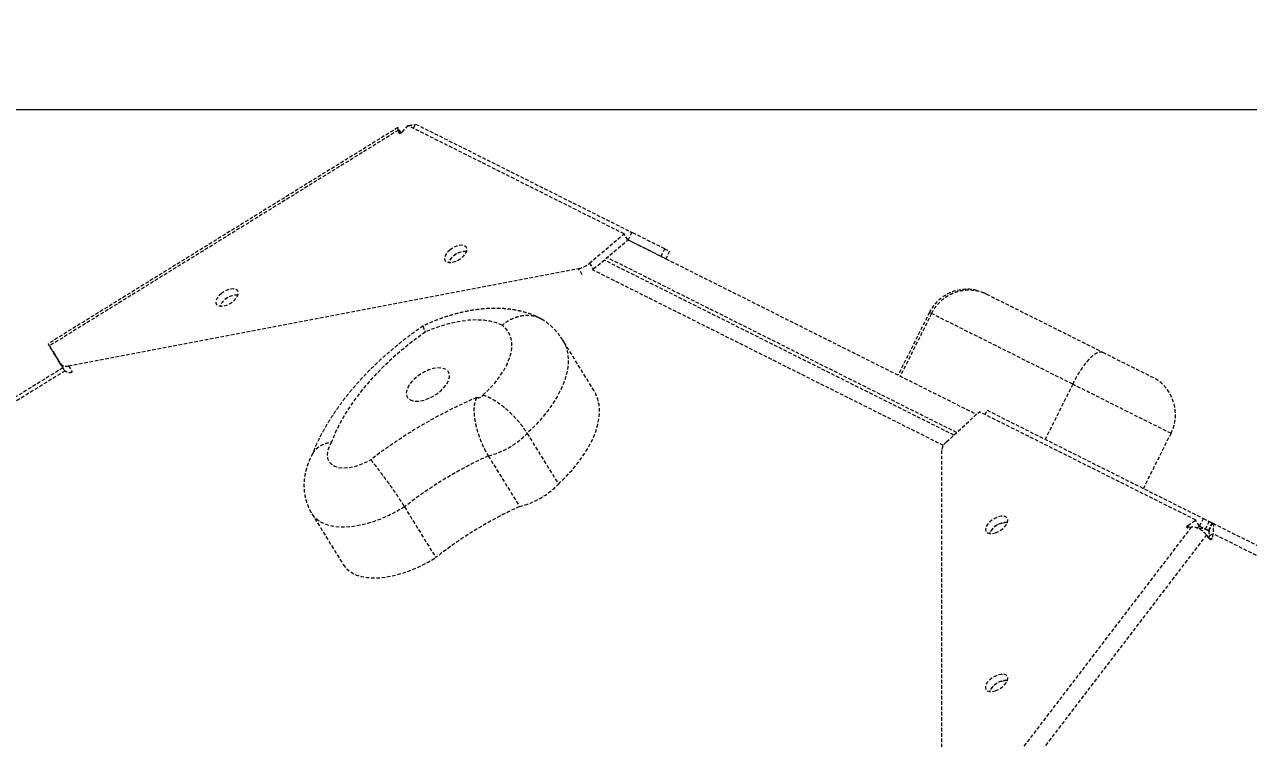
# Model space of a CAD drawing. Header units: millimetres. Extents: x -3960 to 3430, y -2884 to 2225.
# Drawn here: x -1320.3 to -883, y 505.4 to 760.3 of the extents above; entities that cross this region are included whole.
import ezdxf

# ---------------------------------------------------------------- set-up
doc = ezdxf.new("R2010")
doc.units = ezdxf.units.MM
doc.linetypes.add('HIDDEN', pattern=[1.905, 1.27, -0.635])
for name, color, linetype in [('DIKOM_ОБЪЕКТ', 7, 'Continuous'), ('DIKOM_РАЗМЕР_ЗОНА', 7, 'Continuous'), ('DIKOM_РАЗМЕР_ОБЪЕКТА', 7, 'Continuous')]:
    doc.layers.add(name, color=color, linetype=linetype)
doc.styles.add('style1', font='arialbd.ttf', dxfattribs={"width": 0.8})
doc.dimstyles.new('1-50', dxfattribs={"dimtxt": 300, "dimasz": 200, "dimexe": 100, "dimexo": 0, "dimgap": 100, "dimtad": 1, "dimtxsty": 'style1', "dimcen": 200, "dimclrd": 7, "dimclre": 7, "dimclrt": 7, "dimadec": 1, "dimazin": 2, "dimtfac": 1, "dimtmove": 0, "dimatfit": 2, "dimfxl": 0, "dimlwd": 25, "dimlwe": 18, "dimarcsym": 0})

# ---------------------------------------------------------------- blocks, each defined once
blk = doc.blocks.new('*D2')
at = {"layer": 'Defpoints', "color": 0, "transparency": 16777216}
for p in [(1188.61, 729.83), (-1925.03, -767.19), (1470.26, -767.19)]:
    blk.add_point(p, dxfattribs=at)
at = {"layer": 'DIKOM_РАЗМЕР_ОБЪЕКТА', "color": 7, "lineweight": 18, "transparency": 16777216}
for p, q in [((1188.61, 729.83), (-2025.03, 729.83)), ((1470.26, -767.19), (-2025.03, -767.19))]:
    blk.add_line(p, q, dxfattribs=at)
at = {"layer": 'DIKOM_РАЗМЕР_ОБЪЕКТА', "color": 7, "lineweight": 25, "transparency": 16777216}
blk.add_line((-1925.03, 529.83), (-1925.03, -567.19), dxfattribs=at)
at = {"layer": 'DIKOM_РАЗМЕР_ОБЪЕКТА', "color": 7, "transparency": 16777216}
for points in [[(-1958.36, 529.83), (-1891.69, 529.83), (-1925.03, 729.83)], [(-1958.36, -567.19), (-1891.69, -567.19), (-1925.03, -767.19)]]:
    blk.add_solid(points, dxfattribs=at)
at = {"layer": 'DIKOM_РАЗМЕР_ОБЪЕКТА', "color": 7, "transparency": 16777216, "insert": (-2178.2, -18.68), "char_height": 300, "attachment_point": 5, "rotation": 90, "style": 'style1'}
blk.add_mtext('{\\fArial|b0|i0|c204|p34;1500}', dxfattribs=at)
blk = doc.blocks.new('*D3')
at = {"layer": 'Defpoints', "color": 0, "transparency": 16777216}
for p in [(1049.1, 2224.81), (-3510.19, -2267.17), (1391.3, -2267.17)]:
    blk.add_point(p, dxfattribs=at)
at = {"layer": 'DIKOM_РАЗМЕР_ЗОНА', "color": 7, "lineweight": 18, "transparency": 16777216}
for p, q in [((1049.1, 2224.81), (-3610.19, 2224.81)), ((1391.3, -2267.17), (-3610.19, -2267.17))]:
    blk.add_line(p, q, dxfattribs=at)
at = {"layer": 'DIKOM_РАЗМЕР_ЗОНА', "color": 7, "lineweight": 25, "transparency": 16777216}
blk.add_line((-3510.19, 2024.81), (-3510.19, -2067.17), dxfattribs=at)
at = {"layer": 'DIKOM_РАЗМЕР_ЗОНА', "color": 7, "transparency": 16777216}
for points in [[(-3543.52, 2024.81), (-3476.86, 2024.81), (-3510.19, 2224.81)], [(-3543.52, -2067.17), (-3476.86, -2067.17), (-3510.19, -2267.17)]]:
    blk.add_solid(points, dxfattribs=at)
at = {"layer": 'DIKOM_РАЗМЕР_ЗОНА', "color": 7, "transparency": 16777216, "insert": (-3763.36, -99.6), "char_height": 300, "attachment_point": 5, "rotation": 90, "style": 'style1'}
blk.add_mtext('{\\fArial|b0|i0|c204|p34;4500}', dxfattribs=at)

msp = doc.modelspace()

# ---------------------------------------------------------------- linework, layer by layer
at = {"layer": 'DIKOM_ОБЪЕКТ', "color": 7, "linetype": 'HIDDEN', "lineweight": 15}
for p, q in [((-1186.85561, 723.47122), (-1311.82683, 646.28987)), ((-1186.66383, 722.53615), (-1311.35578, 645.52729)), ((-1185.72394, 721.59488), (-1186.87513, 723.45888)), ((-1186.49704, 721.66139), (-1186.66383, 722.53615)), ((-1186.00553, 721.47022), (-1186.66383, 722.53615)), ((-1186.39456, 721.49546), (-1186.49704, 721.66139)), ((-1185.39229, 721.87222), (-1184.41406, 722.96517)), ((-1185.39204, 721.87181), (-1185.39229, 721.87222)), ((-1183.3037, 724.20537), (-1185.3919, 721.87204)), ((-1106.04042, 685.53538), (-1183.3037, 724.20537)), ((-1181.30092, 723.20296), (-1180.53508, 724.73317)), ((-1180.53508, 724.73317), (-1103.27181, 686.06318)), ((-1118.4107, 675.04818), (-1106.04042, 685.53538)), ((-1116.93119, 672.99458), (-1104.69957, 683.36419)), ((-1104.69957, 683.36419), (-1106.04042, 685.53538)), ((-1104.75213, 683.44928), (-1104.61451, 683.38044)), ((-1104.75075, 683.44705), (-980.12861, 621.08849)), ((-1103.27181, 686.06318), (-1104.61451, 683.38044)), ((-1092.85266, 677.49367), (-1104.61451, 683.38044)), ((-1103.3589, 682.75199), (-1103.42241, 682.7824)), ((-1091.50996, 680.17642), (-1103.27181, 686.06318)), ((-1092.85266, 677.49367), (-1091.50996, 680.17642)), ((-1089.78966, 679.31543), (-1091.13239, 676.63267)), ((-1118.4107, 675.04818), (-1117.07361, 672.88308)), ((-988.22492, 613.66583), (-1113.16794, 676.18498)), ((-987.22996, 614.57801), (-1112.12203, 677.07166)), ((-1304.52234, 638.38563), (-1122.29619, 673.11854)), ((-1120.96141, 670.95718), (-1122.29619, 673.11854)), ((-991.97099, 609.97715), (-1117.31073, 672.6948)), ((-976.83226, 664.16723), (-977.68823, 664.56241)), ((-996.9589, 657.46513), (-1008.14607, 635.1079)), ((-996.20894, 657.08988), (-1007.39607, 634.7326)), ((-1116.72948, 629.4334), (-1127.90431, 647.52699)), ((-1311.35603, 645.52741), (-1310.01504, 643.35617)), ((-1311.35603, 645.52741), (-1307.39472, 639.11276)), ((-1307.39352, 639.11217), (-1311.35578, 645.52729)), ((-1311.35578, 645.52729), (-1310.01491, 643.3561)), ((-1310.01504, 643.35617), (-1310.01498, 643.35621)), ((-1310.01504, 643.35617), (-1306.52753, 637.70877)), ((-1306.05266, 636.94099), (-1310.01491, 643.3561)), ((-1307.39472, 639.11276), (-1306.52758, 637.70874)), ((-1306.05266, 636.94099), (-1307.39352, 639.11217)), ((-1306.52706, 637.70906), (-1512.10862, 510.73931)), ((-1305.76033, 636.60277), (-1511.4631, 509.55815)), ((-1304.52234, 638.38563), (-1303.18148, 636.21445)), ((-945.76094, 631.84666), (-955.60405, 612.17539)), ((-990.87821, 611.23333), (-979.11038, 622.02196)), ((-901.85283, 583.37261), (-979.11038, 622.02196)), ((-977.10722, 621.01986), (-976.34165, 622.5497)), ((-976.34165, 622.5497), (-899.08416, 583.90038)), ((-1140.66407, 614.28261), (-1129.48927, 596.18907)), ((-920.49295, 594.61048), (-910.65144, 614.27851)), ((-992.59997, 608.22098), (-992.64354, 482.32731)), ((-1154.56977, 606.27069), (-1143.39494, 588.1771)), ((-1184.49565, 588.0487), (-1173.32082, 569.95511)), ((-1217.55078, 585.55488), (-1206.37595, 567.46129)), ((-904.65415, 581.39609), (-901.85283, 583.37261)), ((-900.51175, 581.20132), (-901.85283, 583.37261)), ((-900.42666, 581.21754), (-899.08416, 583.90038)), ((-899.08416, 583.90038), (-896.99698, 582.85569)), ((-898.33951, 580.17284), (-896.99698, 582.85569)), ((-897.23467, 579.62001), (-895.89213, 582.30283)), ((-897.06767, 579.53659), (-895.72516, 582.21943)), ((-895.89214, 582.30286), (-895.89581, 582.30466)), ((-895.89213, 582.30283), (-895.72516, 582.21943)), ((-895.72516, 582.21943), (-771.07923, 519.8401)), ((-980.42477, 479.9356), (-903.34248, 580.76745)), ((-897.97649, 578.08239), (-975.05876, 477.25055)), ((-903.34248, 580.76745), (-904.65444, 580.63261)), ((-904.21075, 580.67823), (-904.65415, 581.39609)), ((-901.48214, 580.51666), (-900.51175, 581.20132)), ((-900.56429, 581.28639), (-900.42666, 581.21754)), ((-900.55498, 581.27132), (-897.48149, 579.7334)), ((-900.42666, 581.21754), (-898.33951, 580.17284)), ((-896.99909, 576.80202), (-897.97649, 578.08239)), ((-897.23467, 579.62001), (-897.06767, 579.53659)), ((-897.06831, 577.68254), (-897.14533, 576.99361)), ((-897.06831, 577.68254), (-895.72644, 578.5113)), ((-895.72644, 578.5113), (-895.89396, 577.01267)), ((-771.08051, 516.13197), (-895.72644, 578.5113)), ((-896.68256, 576.52562), (-895.89396, 577.01267))]:
    msp.add_line(p, q, dxfattribs=at)
at = {"layer": 'DIKOM_ОБЪЕКТ', "color": 7, "linetype": 'HIDDEN', "lineweight": 15, "flags": 128}
for points in [[(-1168.19685, 679.85095), (-1169.10552, 679.02507), (-1169.78074, 678.14392), (-1170.16778, 677.27886), (-1170.23533, 676.50007), (-1169.9779, 675.87051), (-1169.41634, 675.44125), (-1168.59615, 675.24711), (-1167.58381, 675.30377), (-1166.46127, 675.60664), (-1165.31952, 676.13119), (-1164.25104, 676.83489), (-1163.34237, 677.66077), (-1162.66717, 678.54197), (-1162.28011, 679.40698), (-1162.21258, 680.18581), (-1162.46998, 680.81532), (-1163.03154, 681.24458), (-1163.85173, 681.43872), (-1164.86408, 681.38206), (-1165.98659, 681.07921), (-1167.1284, 680.55469), (-1168.19685, 679.85095)], [(-1091.50996, 680.17642), (-1091.12839, 679.98544), (-1090.78717, 679.81465), (-1090.49065, 679.66628), (-1090.24267, 679.54216), (-1090.04639, 679.44389), (-1089.90439, 679.37284), (-1089.81844, 679.32981), (-1089.78966, 679.31543)], [(-1091.13239, 676.63267), (-1091.16114, 676.64706), (-1091.24709, 676.6901), (-1091.38909, 676.76115), (-1091.58537, 676.85941), (-1091.83335, 676.98353), (-1092.12987, 677.13191), (-1092.47109, 677.30269), (-1092.85266, 677.49367)], [(-1249.86669, 664.28442), (-1250.77533, 663.45849), (-1251.45054, 662.57735), (-1251.83761, 661.71234), (-1251.90515, 660.93349), (-1251.64771, 660.30394), (-1251.08618, 659.87473), (-1250.26599, 659.68059), (-1249.25361, 659.7372), (-1248.13109, 660.04006), (-1246.98934, 660.56461), (-1245.92086, 661.26837), (-1245.01221, 662.09424), (-1244.33699, 662.97538), (-1243.94994, 663.84045), (-1243.88238, 664.61925), (-1244.13982, 665.2488), (-1244.70135, 665.678), (-1245.52156, 665.87221), (-1246.53392, 665.81554), (-1247.65644, 665.51268), (-1248.79819, 664.98812), (-1249.86669, 664.28442)], [(-976.83226, 664.16723), (-976.82256, 664.16236), (-976.58557, 664.04378)], [(-976.58557, 664.04378), (-974.33172, 662.916), (-971.80462, 661.65147), (-969.01774, 660.257), (-965.98607, 658.74001), (-962.72584, 657.10861), (-959.25457, 655.37167), (-955.59089, 653.53843), (-951.75436, 651.61872), (-947.76563, 649.62285), (-943.64606, 647.56144), (-939.41776, 645.4457), (-935.10338, 643.28688)], [(-996.20894, 657.08988), (-996.76299, 657.36713), (-996.95857, 657.46498), (-996.9589, 657.46513)], [(-945.76094, 631.84666), (-950.68472, 634.31041), (-955.51129, 636.72554), (-960.21793, 639.08066), (-964.78234, 641.36459), (-969.18304, 643.56664), (-973.39926, 645.67632), (-977.41113, 647.68381), (-981.19969, 649.57955), (-984.74707, 651.3546), (-988.03656, 653.00058), (-991.05264, 654.50975), (-993.78104, 655.87498), (-996.20894, 657.08988)], [(-1149.61976, 652.89426), (-1151.6016, 653.72437), (-1153.82129, 654.32022), (-1156.25674, 654.67591), (-1158.88359, 654.78777), (-1161.67567, 654.65482), (-1164.60503, 654.27833), (-1167.64248, 653.66204), (-1170.75767, 652.8121), (-1173.91952, 651.73703), (-1177.09647, 650.44759)], [(-1156.49204, 627.95691), (-1154.27266, 630.07611), (-1152.27513, 632.26096), (-1150.52455, 634.48413), (-1149.04289, 636.71768), (-1147.84866, 638.93358), (-1146.9569, 641.10411), (-1146.37875, 643.20194), (-1146.12149, 645.20086), (-1146.18838, 647.07579), (-1146.57851, 648.80315), (-1147.28701, 650.36133), (-1148.30501, 651.73074), (-1149.61976, 652.89426)], [(-1177.09647, 650.44759), (-1181.06742, 647.54595), (-1184.88333, 644.51953), (-1188.52376, 641.38459), (-1191.96917, 638.1579), (-1195.20109, 634.85681), (-1198.20218, 631.49898), (-1200.95635, 628.1024), (-1203.44885, 624.68536), (-1205.6663, 621.26613), (-1207.5968, 617.86306), (-1209.23001, 614.49439), (-1210.55716, 611.17819)], [(-1127.9075, 647.53216), (-1127.45384, 646.73223), (-1126.6512, 644.79902), (-1126.16027, 642.70154), (-1125.98496, 640.45677), (-1126.12678, 638.08282), (-1126.58454, 635.59887), (-1127.35451, 633.02493), (-1128.43054, 630.38183), (-1129.80387, 627.69088), (-1131.46347, 624.97382), (-1133.39589, 622.25255), (-1135.58559, 619.54913), (-1138.01485, 616.88529), (-1140.66407, 614.28261)], [(-1311.35603, 645.52741), (-1311.55903, 645.85614), (-1311.70688, 646.09557), (-1311.79671, 646.24107), (-1311.82683, 646.28987), (-1311.79662, 646.24099), (-1311.70675, 646.0955), (-1311.55884, 645.85605), (-1311.35578, 645.52729)], [(-1310.01504, 643.35617), (-1310.11654, 643.52053), (-1310.19048, 643.64027), (-1310.23538, 643.713), (-1310.25044, 643.73739), (-1310.23534, 643.71296), (-1310.19038, 643.64019), (-1310.11646, 643.52051), (-1310.01491, 643.3561)], [(-935.10338, 643.28688), (-933.15454, 642.31169), (-931.11599, 641.29165), (-929.04355, 640.25465), (-926.99405, 639.22912), (-925.02349, 638.2431), (-923.18589, 637.32359), (-921.53161, 636.49581), (-920.10585, 635.78238), (-918.94774, 635.2029), (-918.08896, 634.77317), (-917.55301, 634.50499), (-917.35455, 634.4057), (-917.35348, 634.40516)], [(-1182.47151, 626.25148), (-1181.45262, 625.88603), (-1180.21643, 625.7591), (-1178.81354, 625.87594), (-1177.30135, 626.23165), (-1175.74181, 626.81177), (-1174.19872, 627.59246), (-1172.73533, 628.54187), (-1171.41148, 629.62102), (-1170.28141, 630.78583), (-1169.3914, 631.98857), (-1168.77782, 633.17997), (-1168.46584, 634.31127), (-1168.4682, 635.33613), (-1168.78487, 636.21269), (-1169.40279, 636.90495), (-1170.29676, 637.38468), (-1171.43009, 637.63209), (-1172.75646, 637.63719), (-1174.22152, 637.39971), (-1175.7653, 636.92936), (-1177.32462, 636.24548), (-1178.8356, 635.37596), (-1180.23639, 634.35641), (-1181.46969, 633.22866), (-1182.48495, 632.03879), (-1183.24064, 630.83557), (-1183.7058, 629.66823), (-1183.86139, 628.58456), (-1183.70106, 627.62895), (-1183.23134, 626.84047), (-1182.47151, 626.25148)], [(-910.65144, 614.27851), (-910.67588, 614.29074), (-910.96053, 614.43317), (-911.56121, 614.73374), (-912.47049, 615.18875), (-913.67721, 615.79253), (-915.16644, 616.53773), (-916.91987, 617.4151), (-918.9158, 618.41385), (-921.1297, 619.52164), (-923.53426, 620.72483), (-926.0998, 622.0086), (-928.79472, 623.35706), (-931.58573, 624.75363), (-934.4385, 626.18111), (-937.31777, 627.62185), (-940.18812, 629.05811), (-943.01413, 630.4722), (-945.76094, 631.84666)], [(-1129.48927, 596.18907), (-1126.84005, 598.79175), (-1124.41076, 601.45554), (-1122.2211, 604.15901), (-1120.28864, 606.88023), (-1118.62904, 609.59729), (-1117.25571, 612.28824), (-1116.17968, 614.93134), (-1115.40971, 617.50528), (-1114.95195, 619.98923), (-1114.81013, 622.36318), (-1114.98544, 624.60796), (-1115.47638, 626.70543), (-1116.27904, 628.63869), (-1116.72948, 629.4334)], [(-1210.55716, 611.17819), (-1211.40191, 609.59273), (-1211.92286, 608.06371), (-1212.10575, 606.63293), (-1211.94557, 605.33963), (-1211.4467, 604.21922), (-1210.62281, 603.30234), (-1209.49644, 602.61412), (-1208.09847, 602.17342), (-1206.46716, 601.9923), (-1204.64715, 602.07567), (-1202.68834, 602.42131), (-1200.6443, 603.01974), (-1198.57105, 603.85458), (-1196.52535, 604.90296)], [(-1184.49565, 588.0487), (-1187.27002, 586.41641), (-1190.11344, 584.96138), (-1192.9909, 583.70166), (-1195.86687, 582.65268), (-1198.70592, 581.82742), (-1201.47304, 581.23609), (-1204.13412, 580.88595), (-1206.65631, 580.78125), (-1209.00855, 580.92338), (-1211.16184, 581.31056), (-1213.0896, 581.93798), (-1214.76808, 582.79796), (-1216.17661, 583.87988), (-1217.29774, 585.17033), (-1217.5445, 585.54474)], [(-973.39938, 578.80817), (-972.25407, 579.29128), (-971.1637, 579.96334), (-970.21664, 580.76988), (-969.48962, 581.64561), (-969.04153, 582.51951), (-968.90864, 583.32086), (-969.10177, 583.9847), (-969.60525, 584.45722), (-970.37827, 584.70022), (-971.35825, 584.69391), (-972.46575, 584.4389), (-973.61106, 583.95579), (-974.70143, 583.28373), (-975.64847, 582.47716), (-976.37551, 581.60146), (-976.8236, 580.72755), (-976.95645, 579.9262), (-976.76335, 579.26237), (-976.25986, 578.78983), (-975.48683, 578.54687), (-974.50688, 578.55315), (-973.39938, 578.80817)], [(-971.12464, 582.26762), (-970.01713, 582.52264), (-969.03824, 582.52904)], [(-1206.37595, 567.46129), (-1206.12294, 567.07679), (-1205.00178, 565.78629), (-1203.59326, 564.70437), (-1201.91481, 563.84444), (-1199.98701, 563.21697), (-1197.83375, 562.82984), (-1195.48148, 562.68766), (-1192.9593, 562.79236), (-1190.29821, 563.1425), (-1187.53112, 563.73388), (-1184.69204, 564.55909), (-1181.81607, 565.60807), (-1178.93864, 566.86784), (-1176.0952, 568.32282), (-1173.32082, 569.95511)], [(-973.41889, 522.38535), (-972.27358, 522.86845), (-971.18322, 523.54051), (-970.23616, 524.34705), (-969.50914, 525.22278), (-969.06105, 526.09669), (-968.92818, 526.89801), (-969.12132, 527.56185), (-969.62477, 528.03439), (-970.39781, 528.27737), (-971.37776, 528.27109), (-972.48527, 528.01607), (-973.63058, 527.53296), (-974.72095, 526.8609), (-975.66801, 526.05436), (-976.39502, 525.17864), (-976.84312, 524.30473), (-976.97599, 523.50336), (-976.78287, 522.83955), (-976.27939, 522.36702), (-975.50638, 522.12403), (-974.52642, 522.13031), (-973.41889, 522.38535)], [(-971.14418, 525.84478), (-970.03668, 526.0998), (-969.05775, 526.10622)]]:
    msp.add_lwpolyline(points, dxfattribs=at)
at = {"layer": 'DIKOM_ОБЪЕКТ', "color": 7, "linetype": 'HIDDEN', "lineweight": 15}
for centre, radius, start, end in [((-1162.56823, 672.4294), 6.83427, 87.9646465, 155.466833), ((-1162.55662, 672.40462), 6.84776, 88.096776, 155.2996193), ((-1124.15151, 681.73103), 8.81007, 282.1569757, 310.6637329), ((-983.54455, 650.75286), 15, 76.7685611, 153.4174744), ((-1244.23418, 656.85077), 6.83915, 88.0185612, 155.3787374), ((-1244.22641, 656.83808), 6.84777, 88.0972023, 155.3000943), ((-1305.41014, 640.91368), 2.6794, 222.2488901, 289.3503105), ((-1304.06927, 638.74252), 2.67943, 222.2492256, 289.3499751), ((-924.06579, 620.9908), 15, 333.4174744, 63.4174744), ((-1089.29012, 465.42155), 175.93879, 113.2142472, 127.5535802), ((-1158.09551, 628.88869), 1.85455, 252.9269981, 329.8392087), ((-1161.72071, 634.75558), 29.36877, 284.0924838, 315.8051948), ((-988.07267, 607.63154), 4.56551, 127.9161634, 172.5820559), ((-1092.96725, 471.41664), 148.25817, 114.5513386, 128.1234741), ((-1150.54612, 616.6622), 29.36903, 284.0928434, 315.8052606), ((-1081.79242, 453.32305), 148.25817, 114.5513386, 128.1234741), ((-969.38444, 575.81176), 6.68628, 105.0857241, 155.8555602), ((-969.26763, 575.69009), 6.84274, 88.0791881, 155.3253185), ((-900.22106, 574.14968), 6.21958, 63.8657987, 95.0148183), ((-969.40402, 519.38899), 6.6862, 105.085572, 155.8558032), ((-969.27884, 519.26139), 6.84619, 88.1556936, 155.2930225)]:
    msp.add_arc(centre, radius, start, end, dxfattribs=at)
for centre, major_axis, ratio, start_param, end_param in [((-1185.81394, 722.08324), (0.62218, 0.55046), 0.539329103, 2.831628079, 4.926023182), ((-896.57862, 582.64638), (0.68914, -0.34487), 0.000104154, 4.053291168, 6.147686271), ((-896.57497, 582.64456), (0.68915, -0.34487), 0.000104148, 4.05339531, 6.147790417), ((-904.23215, 581.18498), (0.8237, 0.42973), 0.43110211, 1.872986493, 3.967381596), ((-897.91751, 579.96173), (0.68915, -0.34487), 0.000104148, 4.053395315, 6.147790418), ((-896.57681, 577.35439), (-0.33888, 0.87165), 0.688480352, 1.968049911, 4.062445013)]:
    msp.add_ellipse(centre, major_axis=major_axis, ratio=ratio, start_param=start_param, end_param=end_param, dxfattribs=at)
for points, knots in [([(-1186.66383, 722.53615), (-1186.736, 722.81982), (-1186.86809, 723.339), (-1186.87304, 723.42155), (-1186.87528, 723.459)], [0, 0, 0, 0, 0.5463805032, 1, 1, 1, 1]), ([(-1182.94953, 724.02808), (-1182.60187, 724.18303), (-1181.88067, 724.50448), (-1181.0887, 724.46631), (-1180.6785, 724.44654)], [0, 0, 0, 0, 0.482052931, 1, 1, 1, 1]), ([(-996.20894, 657.08988), (-995.80609, 657.81055), (-994.98869, 659.27285), (-993.3508, 661.16874), (-991.44573, 662.79819), (-989.32701, 664.07235), (-987.02449, 664.98268), (-984.63347, 665.48816), (-982.17958, 665.58081), (-979.45745, 665.21228), (-977.6055, 664.55228), (-976.5971, 664.04953), (-976.58557, 664.04378)], [0, 0, 0, 0, 0.104312263, 0.211656641, 0.315965855, 0.423278811, 0.527986764, 0.635677744, 0.741393691, 0.850101054, 0.998285921, 1, 1, 1, 1]), ([(-1135.60822, 655.13207), (-1136.1524, 655.4143), (-1137.5671, 656.14803), (-1139.99261, 657.08907), (-1142.90174, 657.93912), (-1145.98634, 658.53794), (-1149.24184, 658.88606), (-1152.65244, 658.97226), (-1156.19009, 658.79216), (-1159.81758, 658.34797), (-1163.49573, 657.64845), (-1167.19025, 656.70889), (-1170.87369, 655.5392), (-1174.42063, 654.21378), (-1176.7156, 653.18674), (-1177.80555, 652.69897)], [0, 0, 0, 0, 0.045110487, 0.11727403, 0.191084014, 0.267350426, 0.346106723, 0.427082376, 0.509699581, 0.5932303, 0.67690546, 0.760265228, 0.843138708, 0.925502089, 1, 1, 1, 1]), ([(-1134.67054, 654.55547), (-1135.19702, 654.88385), (-1136.3201, 655.58433), (-1138.26727, 656.18509), (-1140.40534, 656.43939), (-1142.60047, 656.27646), (-1144.82377, 655.70862), (-1147.18764, 654.66518), (-1148.76659, 653.60049), (-1149.59998, 652.91063), (-1149.61976, 652.89426)], [0, 0, 0, 0, 0.12383128, 0.264150641, 0.40054187, 0.540885257, 0.677346412, 0.817761117, 0.995675025, 1, 1, 1, 1]), ([(-1177.81236, 652.69133), (-1178.16368, 652.45171), (-1179.91171, 651.25945), (-1182.97477, 649.01688), (-1186.93765, 645.91989), (-1190.75072, 642.69816), (-1194.40568, 639.36687), (-1197.88777, 635.93265), (-1201.18433, 632.40446), (-1204.28191, 628.78994), (-1207.16734, 625.09711), (-1209.82596, 621.33348), (-1212.24588, 617.50754), (-1214.4003, 613.62771), (-1216.14702, 610.05034), (-1217.04768, 607.75854), (-1217.43043, 606.78459)], [0, 0, 0, 0, 0.019029399, 0.094683163, 0.170431857, 0.246319006, 0.322391091, 0.398694149, 0.475273576, 0.552171804, 0.629423901, 0.707050961, 0.785050892, 0.863381141, 0.941940986, 1, 1, 1, 1]), ([(-1177.8071, 652.68358), (-1177.83001, 652.63437), (-1177.87863, 652.52992), (-1177.67502, 651.84093), (-1177.34834, 651.02759), (-1177.09932, 650.45415), (-1177.09647, 650.44759)], [0, 0, 0, 0, 0.272476555, 0.578300093, 0.995175891, 1, 1, 1, 1]), ([(-1127.9441, 647.51565), (-1128.15564, 647.87432), (-1128.82218, 649.00444), (-1130.22158, 650.71612), (-1132.09724, 652.61823), (-1133.62374, 653.85771), (-1134.50934, 654.46109), (-1134.66372, 654.56627)], [0, 0, 0, 0, 0.126841205, 0.399669731, 0.670949822, 0.942639784, 1, 1, 1, 1]), ([(-945.76094, 631.84666), (-945.37962, 632.58334), (-944.60592, 634.07809), (-943.34731, 636.17943), (-942.04492, 638.12561), (-940.74794, 639.82208), (-939.47069, 641.25176), (-938.26882, 642.34872), (-937.15209, 643.09958), (-936.05992, 643.50955), (-935.4197, 643.44359), (-935.10804, 643.28919), (-935.10338, 643.28688)], [0, 0, 0, 0, 0.105384531, 0.213828897, 0.319214373, 0.427651229, 0.533135552, 0.641665795, 0.747421424, 0.856221123, 0.997848607, 1, 1, 1, 1]), ([(-1158.63999, 627.11587), (-1158.64381, 627.10992), (-1158.93159, 626.66191), (-1159.31918, 625.71219), (-1159.64824, 624.05084), (-1159.72125, 622.0644), (-1159.52253, 619.79358), (-1159.08509, 617.40813), (-1158.45377, 615.01386), (-1157.64974, 612.62038), (-1156.71996, 610.33987), (-1155.68324, 608.16644), (-1154.94445, 606.90861), (-1154.56977, 606.27069)], [0, 0, 0, 0, 0.0010797554, 0.0812564428, 0.1643763333, 0.2682252879, 0.375111112, 0.4780717131, 0.5839564168, 0.6864859693, 0.791958719, 0.8944891488, 1, 1, 1, 1]), ([(-1156.49204, 627.95691), (-1156.48326, 627.95524), (-1155.73522, 627.81312), (-1154.42489, 627.3062), (-1152.4183, 626.19985), (-1150.5532, 624.93109), (-1148.65175, 623.42528), (-1146.79906, 621.75487), (-1145.00926, 619.9391), (-1143.36992, 618.06548), (-1141.87375, 616.14632), (-1141.07112, 614.90973), (-1140.66407, 614.28261)], [0, 0, 0, 0, 0.001681454, 0.14323272, 0.248864321, 0.357557991, 0.463117043, 0.571735406, 0.677271985, 0.785866798, 0.891403547, 1, 1, 1, 1]), ([(-1217.21818, 607.1807), (-1216.90779, 607.6489), (-1216.29081, 608.57957), (-1214.90669, 609.69504), (-1213.06368, 610.64604), (-1211.50822, 611.04619), (-1210.57118, 611.17625), (-1210.55716, 611.17819)], [0, 0, 0, 0, 0.230058955, 0.457295142, 0.691069445, 0.995378662, 1, 1, 1, 1]), ([(-1217.2147, 607.1785), (-1217.25721, 607.10774), (-1217.76567, 606.26128), (-1218.54834, 604.58538), (-1219.45818, 602.15472), (-1220.06347, 599.71782), (-1220.38784, 597.29721), (-1220.43097, 594.90333), (-1220.19455, 592.55544), (-1219.67458, 590.19306), (-1218.81291, 587.88909), (-1218.06966, 586.30414), (-1217.55963, 585.58135), (-1217.5292, 585.53822)], [0, 0, 0, 0, 0.010866041, 0.129985379, 0.244822039, 0.355624984, 0.46310677, 0.568064988, 0.671209775, 0.773123256, 0.884362863, 0.993099945, 1, 1, 1, 1]), ([(-1196.52535, 604.90296), (-1196.52005, 604.89629), (-1196.1441, 604.423), (-1195.37487, 603.4484), (-1194.05992, 601.74575), (-1192.74822, 600.01343), (-1191.33381, 598.10384), (-1189.88716, 596.10289), (-1188.42422, 594.0244), (-1187.01936, 591.96572), (-1185.67432, 589.93005), (-1184.89227, 588.68177), (-1184.49565, 588.0487)], [0, 0, 0, 0, 0.002044924, 0.145148155, 0.250937477, 0.359757615, 0.465083651, 0.573433412, 0.678552928, 0.786706389, 0.891828094, 1, 1, 1, 1]), ([(-895.72516, 582.21943), (-895.65359, 582.12584), (-895.52259, 581.95455), (-895.50784, 581.15811), (-895.53194, 580.04018), (-895.65831, 579.04688), (-895.72644, 578.5113)], [0, 0, 0, 0, 0.273200462, 0.500020301, 0.730409628, 1, 1, 1, 1]), ([(-897.97649, 578.08239), (-898.39144, 578.5311), (-899.15091, 579.35238), (-900.4911, 580.21782), (-901.91935, 580.74438), (-902.84394, 580.75937), (-903.34248, 580.76745)], [0, 0, 0, 0, 0.2731912452, 0.5000146242, 0.7304063274, 1, 1, 1, 1]), ([(-897.06767, 579.53659), (-897.06782, 579.50851), (-897.06809, 579.45754), (-897.10068, 579.07795), (-897.07642, 578.49117), (-897.07117, 577.96756), (-897.06831, 577.68254)], [0, 0, 0, 0, 0.275443971, 0.499911994, 0.727774147, 1, 1, 1, 1])]:
    msp.add_open_spline(points, degree=3, knots=knots, dxfattribs=at)

# ---------------------------------------------------------------- dimensions: what is measured, and where the dimension line sits
at = {"layer": 'DIKOM_РАЗМЕР_ЗОНА'}
dim = msp.add_linear_dim(base=(-3510.18905, -2267.17138), p1=(1049.09735, 2224.81299), p2=(1391.2989, -2267.17138), angle=90, text='{\\fArial|b0|i0|c204|p34;4500}', dimstyle='1-50', dxfattribs=at)
dim.commit()
dim.dimension.update_dxf_attribs({"geometry": '*D3', "text_midpoint": (-3510.18905, -99.59524), "dimtype": 160})
at = {"layer": 'DIKOM_РАЗМЕР_ОБЪЕКТА'}
dim = msp.add_linear_dim(base=(-1925.02807, -767.1931), p1=(1188.60911, 729.83344), p2=(1470.26477, -767.1931), angle=90, text='{\\fArial|b0|i0|c204|p34;1500}', dimstyle='1-50', dxfattribs=at)
dim.commit()
dim.dimension.update_dxf_attribs({"geometry": '*D2', "text_midpoint": (-1925.02807, -18.67983), "dimtype": 160})

doc.saveas('drawing.dxf')
